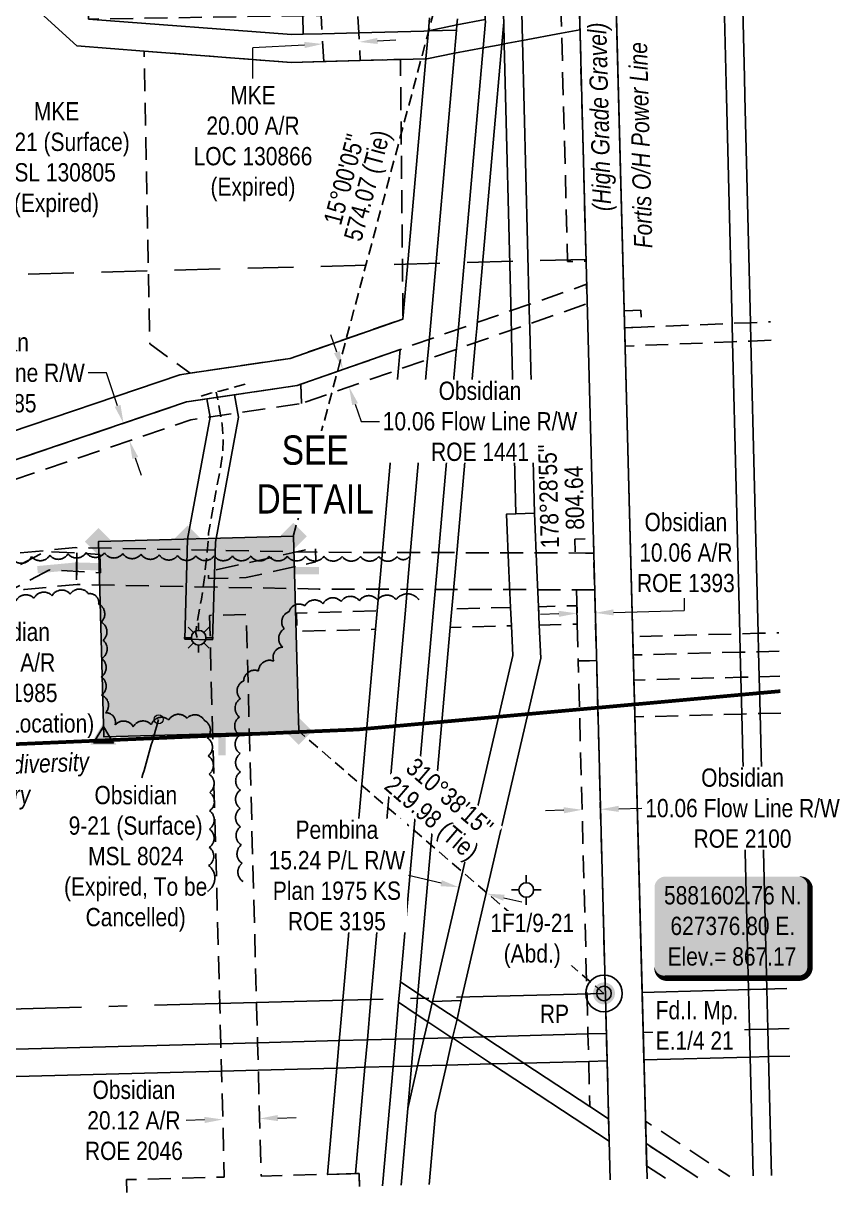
# Model space of a CAD drawing. Extents: x 626450 to 628643, y 5881480 to 5883517.
# Drawn here: x 627059 to 627507, y 5881493 to 5882133 of the extents above; entities that cross this region are included whole.
import ezdxf
from ezdxf.enums import TextEntityAlignment as Align

# ---------------------------------------------------------------- set-up
doc = ezdxf.new("R2010")
doc.units = 0
doc.header["$LTSCALE"] = 5
doc.header["$PDSIZE"] = 0.5
for name, pattern in [('0', [1, 1, 0]), ('DASHDOT2', [12.7, 6.35, -3.175, 0, -3.175]), ('foc-ACCESSROAD', [3.75, 2.5, -1.25]), ('foc-FLOWLINE', [3.75, 2.5, -1.25]), ('foc-LSD', [8, 5, -3]), ('foc-QUARTERLINE', [33, 25, -3, 2, -3]), ('foc-TIELINE', [1.875, 1.25, -0.625]), ('UG_PIPE', [1.875, 1.25, -0.625])]:
    doc.linetypes.add(name, pattern=pattern)
doc.layers.get('Defpoints').update_dxf_attribs({"color": 9})
for name, color, linetype in [('35', 37, 'Continuous'), ('AS-PIPE-UG', 44, 'UG_PIPE'), ('AS-POWER', 104, 'foc-POWER'), ('AS-ROADS', 254, 'Continuous'), ('AS-WILDLIFE', 131, 'DASHDOT2'), ('C-RW', 13, 'Continuous'), ('C-WS', 13, 'foc-ACCESSROAD'), ('C-WS-S', 8, 'Continuous'), ('DETAIL-T', 7, 'Continuous'), ('F-AR', 190, 'foc-ACCESSROAD'), ('F-EZE', 190, 'foc-FLOWLINE'), ('F-RW', 190, 'Continuous'), ('F-WS', 190, 'foc-ACCESSROAD'), ('F-WS-S', 8, 'Continuous'), ('L-BD', 7, 'Continuous'), ('L-MON', 1, 'Continuous'), ('L-QSEC', 8, 'foc-QUARTERLINE'), ('L-SEC', 7, 'Continuous'), ('L-SECTION-LSD', 7, 'foc-LSD'), ('L-TIE', 7, 'foc-TIELINE'), ('L-TIE-T', 7, 'Continuous'), ('P-PROPOSED', 10, 'Continuous'), ('P-PROPOSED-H', 21, 'Continuous'), ('T-BUSH', 110, '0')]:
    doc.layers.add(name, color=color, linetype=linetype)
for name, color, linetype, lineweight in [('AS-GENERAL', 48, 'Continuous', 18), ('C-AR-T', 13, 'Continuous', 9), ('C-RW-T', 13, 'Continuous', 9), ('C-WS-T', 13, 'Continuous', 9), ('F-AR-T', 190, 'Continuous', 9), ('F-RW-T', 190, 'Continuous', 9), ('F-WS-T', 190, 'Continuous', 9), ('T-TEXT', 48, 'Continuous', 18)]:
    doc.layers.add(name, color=color, linetype=linetype, lineweight=lineweight)
doc.styles.add('240', font='ARIALN.TTF', dxfattribs={"height": 30})
doc.styles.add('80', font='ARIALN.TTF', dxfattribs={"height": 10})
doc.styles.add('80CG', font='ARIALN.TTF', dxfattribs={"height": 10})
doc.styles.add('80L', font='ARIALN.TTF', dxfattribs={"height": 10})
doc.styles.add('80LS', font='ARIALNI.TTF', dxfattribs={"height": 10})
doc.styles.add('foc-LtypeFont', font='ARIALN.TTF', dxfattribs={"height": 7.35})
doc.linetypes.add('foc-POWER', pattern='A,6,-1,["P",foc-LtypeFont,S=0.2,R=0,X=-0.625,Y=-0.75],-1.24,4', length=12.24)
doc.linetypes.add('foc-POWER-NOLINE', pattern='A,0,-4,["P",foc-LtypeFont,S=0.2,R=0,X=-0.625,Y=-0.75],-8.24', length=12.24)
doc.dimstyles.new('Compass 5 000', dxfattribs={"dimscale": 5, "dimtxt": 9, "dimasz": 2, "dimexe": 0.2, "dimexo": 0.0625, "dimgap": 0.5, "dimtad": 0, "dimtih": 1, "dimtoh": 1, "dimzin": 0, "dimdsep": 46, "dimtxsty": '80CG', "dimcen": 0.1, "dimse1": 1, "dimse2": 1, "dimclrd": 256, "dimclrt": 256, "dimaunit": 1, "dimadec": 4, "dimazin": 0, "dimtfac": 0.06, "dimtofl": 0, "dimtmove": 0, "dimatfit": 1, "dimfxl": 0.2, "dimtolj": 1, "dimtzin": 0, "dimlwd": -1, "dimarcsym": 0})

# ---------------------------------------------------------------- blocks, each defined once
blk = doc.blocks.new('GABD')
for p, q in [((0, 0.81), (0, 1.62)), ((-0.81, 0), (-1.62, 0)), ((1.62, 0), (0.81, 0)), ((0, -0.81), (0, -1.62))]:
    blk.add_line(p, q)
blk.add_circle((0, 0), 0.8)
blk = doc.blocks.new('*D433')
at = {"layer": 'C-RW-T', "transparency": 16777216}
for p, q in [((627230.78, 5881953.15), (627227.47, 5881962.58)), ((627240.72, 5881924.77), (627244.02, 5881915.33)), ((627244.02, 5881915.33), (627254.02, 5881915.33))]:
    blk.add_line(p, q, dxfattribs=at)
for points in [[(627232.35, 5881953.7), (627229.2, 5881952.59), (627234.08, 5881943.71)], [(627242.29, 5881925.32), (627239.15, 5881924.22), (627237.41, 5881934.21)]]:
    blk.add_solid(points, dxfattribs=at)
at = {"layer": 'Defpoints', "color": 0, "transparency": 16777216}
for p in [(627304.17, 5881968.27), (627307.5, 5881958.77), (627237.41, 5881934.21)]:
    blk.add_point(p, dxfattribs=at)
at = {"layer": 'C-RW-T', "transparency": 16777216, "insert": (627309.02, 5881915.33), "char_height": 10, "attachment_point": 5, "style": '80CG', "bg_fill": 3, "box_fill_scale": 1.1, "bg_fill_color": 256, "bg_fill_true_color": 13158600, "bg_fill_transparency": 0}
blk.add_mtext('\\A1;Obsidian\\P10.06 Flow Line R/W\\PROE 1441', dxfattribs=at)
blk = doc.blocks.new('*D436')
at = {"layer": 'C-AR-T', "transparency": 16777216}
for p, q in [((627158.42, 5881533.6), (627148.34, 5881533.33)), ((627198.51, 5881534.66), (627208.51, 5881534.92))]:
    blk.add_line(p, q, dxfattribs=at)
for points in [[(627158.38, 5881535.27), (627158.46, 5881531.93), (627168.42, 5881533.86)], [(627198.47, 5881536.32), (627198.55, 5881532.99), (627188.51, 5881534.39)]]:
    blk.add_solid(points, dxfattribs=at)
at = {"layer": 'Defpoints', "color": 0, "transparency": 16777216}
for p in [(627166.03, 5881624.31), (627186.13, 5881624.84), (627168.42, 5881533.86)]:
    blk.add_point(p, dxfattribs=at)
at = {"layer": 'C-AR-T', "transparency": 16777216, "insert": (627119.81, 5881533.33), "char_height": 10, "attachment_point": 5, "style": '80CG'}
blk.add_mtext('\\A1;Obsidian\\P20.12 A/R\\PROE 2046', dxfattribs=at)
blk = doc.blocks.new('*D437')
at = {"layer": 'C-RW-T', "transparency": 16777216}
for p, q in [((627384.87, 5881703.62), (627397.54, 5881703.96)), ((627354.83, 5881702.83), (627344.83, 5881702.57))]:
    blk.add_line(p, q, dxfattribs=at)
for points in [[(627354.78, 5881704.5), (627354.87, 5881701.17), (627364.82, 5881703.1)], [(627384.83, 5881705.29), (627384.92, 5881701.96), (627374.88, 5881703.36)]]:
    blk.add_solid(points, dxfattribs=at)
at = {"layer": 'Defpoints', "color": 0, "transparency": 16777216}
for p in [(627374.88, 5881703.36), (627365.89, 5881662.66), (627375.94, 5881662.93)]:
    blk.add_point(p, dxfattribs=at)
at = {"layer": 'C-RW-T', "transparency": 16777216, "insert": (627452.54, 5881703.96), "char_height": 10, "attachment_point": 5, "style": '80CG', "bg_fill": 3, "box_fill_scale": 1.1, "bg_fill_color": 256, "bg_fill_true_color": 13158600, "bg_fill_transparency": 0}
blk.add_mtext('\\A1;Obsidian\\P10.06 Flow Line R/W\\PROE 2100', dxfattribs=at)
blk = doc.blocks.new('*D438')
at = {"layer": 'Defpoints', "color": 0, "transparency": 16777216}
for p in [(627309.6, 5881712.82), (627324.43, 5881709.38), (627297.52, 5881660.75)]:
    blk.add_point(p, dxfattribs=at)
at = {"layer": 'F-RW-T', "transparency": 16777216}
for p, q in [((627287.78, 5881663.01), (627269.87, 5881667.16)), ((627322.1, 5881655.05), (627331.84, 5881652.79))]:
    blk.add_line(p, q, dxfattribs=at)
for points in [[(627288.16, 5881664.63), (627287.4, 5881661.38), (627297.52, 5881660.75)], [(627322.48, 5881656.67), (627321.72, 5881653.42), (627312.36, 5881657.31)]]:
    blk.add_solid(points, dxfattribs=at)
at = {"layer": 'F-RW-T', "transparency": 16777216, "insert": (627230.78, 5881667.16), "char_height": 10, "attachment_point": 5, "style": '80CG', "bg_fill": 3, "box_fill_scale": 1.1, "bg_fill_color": 256, "bg_fill_true_color": 13158600, "bg_fill_transparency": 0}
blk.add_mtext('\\A1;Pembina\\P15.24 P/L R/W\\PPlan 1975 KS\\PROE 3195', dxfattribs=at)
blk = doc.blocks.new('GAS')
h = blk.add_hatch(color=255)
h.dxf.hatch_style = 1
edge = h.paths.add_edge_path()
edge.add_arc((0, 0), 0.9, 0, 360)
for p, q in [((0, 0.81), (0, 1.62)), ((-0.81, 0), (-1.62, 0)), ((-0.57, 0.57), (-1.14, 1.14)), ((0.57, 0.57), (1.14, 1.14)), ((1.62, 0), (0.81, 0)), ((-0.57, -0.57), (-1.14, -1.14)), ((0, -0.81), (0, -1.62)), ((1.14, -1.14), (0.57, -0.57))]:
    blk.add_line(p, q)
blk.add_circle((0, 0), 0.8)
blk = doc.blocks.new('fdia')
at = {"color": 255, "const_width": 1}
blk.add_lwpolyline([(-0.5, 0, 1), (0.5, 0, 1)], format="xyb", close=True, dxfattribs=at)
blk = doc.blocks.new('Fdiaa')
blk.add_blockref('fdia', (0, 0))
blk = doc.blocks.new('fdib')
at = {"color": 1, "const_width": 1.6}
blk.add_lwpolyline([(-0.4, 0, 1), (0.4, 0, 1)], format="xyb", close=True, dxfattribs=at)
at = {"color": 1}
blk.add_circle((0, 0), 0.8, dxfattribs=at)
blk = doc.blocks.new('Fdibb')
blk.add_blockref('fdib', (0, 0))
blk = doc.blocks.new('fdicc')
for name in ['Fdibb', 'Fdiaa']:
    blk.add_blockref(name, (0, 0))
blk = doc.blocks.new('FDI')
blk.add_blockref('fdicc', (0, 0))
blk = doc.blocks.new('TRIA')
blk.add_hatch(color=255).paths.add_polyline_path([(-0.04, 1.52), (-1.47, -0.87), (1.39, -0.87)])
blk = doc.blocks.new('TRIAA')
blk.add_blockref('TRIA', (0, 0))
blk = doc.blocks.new('TRIB')
at = {"color": 1}
blk.add_lwpolyline([(-1.12, -0.67), (-0.04, 1.13), (1.04, -0.67)], close=True, dxfattribs=at)
blk = doc.blocks.new('TRIBB')
blk.add_blockref('TRIB', (0, 0))
blk = doc.blocks.new('TRICC')
for name in ['TRIAA', 'TRIBB']:
    blk.add_blockref(name, (0, 0))
blk = doc.blocks.new('plspike')
blk.add_blockref('TRICC', (0, 0))
blk = doc.blocks.new('SMONA')
blk.add_hatch(color=255).paths.add_polyline_path([(0, -1.49), (1.49, 0), (0, 1.49), (-1.49, 0)])
blk = doc.blocks.new('SMONAA')
blk.add_blockref('SMONA', (0, 0))
blk = doc.blocks.new('SMONB')
at = {"color": 1}
blk.add_solid([(0, 1.2), (1.2, 0), (-1.2, 0), (0, -1.2)], dxfattribs=at)
blk = doc.blocks.new('SMONBB')
blk.add_blockref('SMONB', (0, 0))
blk = doc.blocks.new('SMONCC')
for name in ['SMONAA', 'SMONBB']:
    blk.add_blockref(name, (0, 0))
blk = doc.blocks.new('FDIBAR')
blk.add_blockref('SMONCC', (0, 0))
blk = doc.blocks.new('*D473')
at = {"layer": 'C-AR-T', "transparency": 16777216}
for p, q in [((626979.96, 5881822.28), (626977.42, 5881831.95)), ((626990.17, 5881783.49), (626992.71, 5881773.81)), ((626992.71, 5881773.81), (627002.71, 5881773.81))]:
    blk.add_line(p, q, dxfattribs=at)
for points in [[(626981.57, 5881822.7), (626978.35, 5881821.85), (626982.51, 5881812.61)], [(626991.78, 5881783.91), (626988.55, 5881783.06), (626987.62, 5881793.16)]]:
    blk.add_solid(points, dxfattribs=at)
at = {"layer": 'Defpoints', "color": 0, "transparency": 16777216}
for p in [(626984.83, 5881813.22), (626989.95, 5881793.77), (626987.62, 5881793.16)]:
    blk.add_point(p, dxfattribs=at)
at = {"layer": 'C-AR-T', "transparency": 16777216, "insert": (627051.31, 5881773.81), "char_height": 10, "attachment_point": 5, "style": '80CG'}
blk.add_mtext('\\A1;Obsidian\\P20.12 A/R\\PROE 1985\\P(As-Built Location)', dxfattribs=at)
blk = doc.blocks.new('*D476')
at = {"layer": 'C-RW-T', "transparency": 16777216}
for p, q in [((627104.81, 5881941.87), (627094.81, 5881941.87)), ((627110.92, 5881923.82), (627104.81, 5881941.87)), ((627120.55, 5881895.35), (627123.76, 5881885.88))]:
    blk.add_line(p, q, dxfattribs=at)
for points in [[(627112.5, 5881924.36), (627109.34, 5881923.29), (627114.12, 5881914.35)], [(627122.13, 5881895.89), (627118.98, 5881894.82), (627117.35, 5881904.82)]]:
    blk.add_solid(points, dxfattribs=at)
at = {"layer": 'Defpoints', "color": 0, "transparency": 16777216}
for p in [(627114.12, 5881914.35), (627081.46, 5881903.29), (627084.68, 5881893.77)]:
    blk.add_point(p, dxfattribs=at)
at = {"layer": 'C-RW-T', "transparency": 16777216, "insert": (627039.81, 5881941.87), "char_height": 10, "attachment_point": 5, "style": '80CG'}
blk.add_mtext('\\A1;Obsidian\\P10.06 Flow Line R/W\\P{\\A0;ROE 1985}', dxfattribs=at)
blk = doc.blocks.new('*U481')
at = {"layer": '35', "color": 3}
blk.add_circle((0, 0), 10, dxfattribs=at)
at = {"layer": '35', "color": 3, "style": '80'}
blk.add_attdef('RP_001', (-35.03, -16.19), '', height=10, dxfattribs=at)
blk = doc.blocks.new('*U483')
h = blk.add_hatch(color=254)
edge = h.paths.add_edge_path()
edge.add_line((-36.5, -28.5), (36.5, -28.5))
edge.add_arc((36.5, -22.5), 6, 270, 360)
edge.add_line((42.5, -22.5), (42.5, 21))
edge.add_arc((36.5, 21), 6, 0, 90)
edge.add_line((36.5, 27), (-36.5, 27))
edge.add_arc((-36.5, 21), 6, 90, 180)
edge.add_line((-42.5, 21), (-42.5, -22.5))
edge.add_arc((-36.5, -22.5), 6, 180, 270)
at = {"color": 1, "flags": 128}
blk.add_lwpolyline([(-36.5, -28.5, 3, 3, 0), (36.5, -28.5, 3, 3, 0.414214), (42.5, -22.5, 3, 3, 0), (42.5, 21, 3, 0, 0.414214), (36.5, 27, 0, 0, 0), (-36.5, 27, 0, 0, 0.414214), (-42.5, 21, 0, 0, 0), (-42.5, -22.5, 0, 3, 0.414214)], format="xyseb", close=True, dxfattribs=at)
blk.add_lwpolyline([(-27.67, -11.62, 0, 10, 0), (0, 0, 5, 5, 0)], format="xyseb", dxfattribs=at)
at = {"color": 1, "style": '80'}
blk.add_attdef('ENTER_TEXT_001', (-35.99, -5), '', height=10, dxfattribs=at)

msp = doc.modelspace()

# ---------------------------------------------------------------- hatches: boundary and pattern name
at = {"layer": 'P-PROPOSED-H'}
h = msp.add_hatch(color=256, dxfattribs=at)
h.dxf.hatch_style = 1
h.paths.add_polyline_path([(627207.016, 5881852.572), (627100.411, 5881849.655), (627103.328, 5881743.05), (627209.933, 5881745.967)])

# ---------------------------------------------------------------- linework, layer by layer
at = {"layer": 'AS-GENERAL', "const_width": 1, "flags": 128}
msp.add_lwpolyline([(627088.626, 5881843.615), (627088.447, 5881828.628)], dxfattribs=at)
at = {"layer": 'AS-PIPE-UG', "flags": 128}
for points in [[(627156.517, 5881929.165), (627161.672, 5881930.68), (627166.811, 5881931.933), (627171.802, 5881933.242), (627182.07, 5881936.07)], [(627154.411, 5881797.341), (627153.654, 5881799.58), (627154.303, 5881805.447), (627156.696, 5881818.278), (627158.088, 5881827.493), (627159.682, 5881841.653), (627160.672, 5881854.246), (627164.425, 5881875.568), (627167.198, 5881889.985), (627168.466, 5881899.689), (627168.687, 5881904.673), (627168.015, 5881913.726), (627167.441, 5881917.151), (627165.936, 5881926.205), (627164.797, 5881931.36)]]:
    msp.add_lwpolyline(points, dxfattribs=at)
at = {"layer": 'AS-POWER', "linetype": 'foc-POWER-NOLINE', "flags": 128}
msp.add_lwpolyline([(627400.317, 5881501.462), (627373.885, 5882505.526)], dxfattribs=at)
at = {"layer": 'AS-ROADS', "const_width": 3.999, "flags": 128}
for points in [[(627067.104, 5881834.29), (627088.355, 5881836.28), (627161.263, 5881834.056), (627221.082, 5881833.782)], [(627167.377, 5881833.88), (627167.975, 5881732.789)]]:
    msp.add_lwpolyline(points, dxfattribs=at)
at = {"layer": 'AS-WILDLIFE', "const_width": 2, "flags": 128}
msp.add_lwpolyline([(626465.604, 5881799.682), (626694.75, 5881723.5), (627242.438, 5881747), (627473.213, 5881767.924)], dxfattribs=at)
at = {"layer": 'C-AR-T'}
for p, q in [((627420.633, 5881818.766), (627420.633, 5881811.977)), ((627352.082, 5881810.172), (627342.089, 5881809.909)), ((627382.021, 5881810.96), (627420.633, 5881811.977))]:
    msp.add_line(p, q, dxfattribs=at)
for points in [[(627381.977, 5881812.626), (627382.065, 5881809.295), (627372.028, 5881810.697)], [(627352.038, 5881811.837), (627352.126, 5881808.506), (627362.075, 5881810.435)]]:
    msp.add_solid(points, dxfattribs=at)
at = {"layer": 'C-RW'}
for points in [[(627452.069, 5882163.009), (627453.534, 5882103.248), (627453.781, 5882093.197), (627456.856, 5881969.281), (627457.106, 5881959.217), (627461.069, 5881799.542), (627461.318, 5881789.504), (627461.659, 5881775.776), (627462.158, 5881755.664), (627465.894, 5881605.116), (627455.837, 5881604.849), (627452.102, 5881755.402), (627451.603, 5881775.513), (627451.263, 5881789.245), (627451.014, 5881799.28), (627447.055, 5881958.818), (627446.806, 5881968.883), (627443.729, 5882092.866), (627442.479, 5882143.892)], [(626831.555, 5881834.787), (627144.923, 5881940.858), (627150.614, 5881941.698), (627205.321, 5881949.777), (627266.875, 5881971.293), (627279.422, 5882113.537), (627280.771, 5882128.723), (627281.393, 5882135.879)], [(627296.66, 5882135.398), (627296.361, 5882132.013), (627296.207, 5882129.115), (627295.485, 5882120.839), (627295.105, 5882116.479), (627280.991, 5881956.92), (627280.02, 5881945.931), (627269.981, 5881832.323), (627268.198, 5881812.151), (627249.23, 5881597.51), (627247.446, 5881577.342), (627246.125, 5881562.404), (627240.986, 5881504.291), (627225.641, 5881503.887), (627230.767, 5881561.999), (627232.085, 5881576.942), (627232.392, 5881580.424), (627233.864, 5881597.105), (627251.915, 5881801.722), (627252.799, 5881811.754), (627254.58, 5881831.924), (627264.152, 5881940.435), (627265.405, 5881954.641), (627208.981, 5881934.918), (627148.586, 5881925.956), (626831.974, 5881818.845)], [(627458.376, 5881502.99), (627456.754, 5881567.974), (627456.38, 5881582.954), (627455.837, 5881604.849), (627465.894, 5881605.116), (627466.438, 5881583.216), (627466.812, 5881568.236), (627468.434, 5881503.254)], [(627410.412, 5881501.728), (627400.125, 5881508.492), (627399.803, 5881520.751), (627428.028, 5881502.191)]]:
    msp.add_lwpolyline(points, dxfattribs=at)
at = {"layer": 'C-RW', "flags": 128}
for points in [[(627243.076, 5881497.324), (627242.891, 5881504.341), (627240.986, 5881504.291), (627246.125, 5881562.404), (627247.446, 5881577.342), (627249.23, 5881597.51), (627268.198, 5881812.151), (627269.981, 5881832.323), (627280.02, 5881945.931), (627280.991, 5881956.92), (627295.105, 5882116.479), (627295.485, 5882120.839), (627296.207, 5882129.115), (627280.771, 5882128.723), (627278.249, 5882128.633), (627242.741, 5882127.681), (627222.74, 5882127.145), (627212.425, 5882126.868), (627212.146, 5882137.038)], [(627311.951, 5882133.861), (627310.698, 5882119.499), (627296.812, 5881962.508), (627295.838, 5881951.5), (627285.332, 5881832.731), (627283.547, 5881812.56), (627265.541, 5881609.029), (627275.059, 5881602.772), (627281.752, 5881598.368), (627282.882, 5881597.626), (627296.449, 5881588.706), (627311.174, 5881579.025), (627332.984, 5881564.684), (627369.083, 5881540.949), (627379.33, 5881534.211), (627379.653, 5881521.953), (627315.367, 5881564.222), (627294.06, 5881578.456), (627293.595, 5881578.538), (627280.459, 5881587.176), (627274.052, 5881591.389), (627264.527, 5881597.914), (627262.773, 5881577.743), (627261.455, 5881562.807), (627255.71, 5881497.656)]]:
    msp.add_lwpolyline(points, dxfattribs=at)
msp.add_lwpolyline([(627162.838, 5881795.915), (627164.367, 5881849.347), (627176.957, 5881917.624), (627174.728, 5881929.813), (627159.648, 5881927.588), (627161.467, 5881917.636), (627149.172, 5881850.956), (627147.609, 5881796.351)], close=True, dxfattribs=at)
at = {"layer": 'C-WS', "flags": 128}
for points in [[(627362.318, 5882180.485), (627362.847, 5882160.375), (627352.782, 5882160.202), (627331.408, 5882159.833), (627321.363, 5882159.66), (627311.313, 5882159.487), (627296.066, 5882159.224), (627280.818, 5882158.961), (627245.283, 5882158.349), (627221.634, 5882157.941), (627221.914, 5882147.376), (627241.905, 5882147.924), (627281.066, 5882148.998), (627296.31, 5882149.416), (627311.553, 5882149.834), (627321.6, 5882150.109), (627331.643, 5882150.385), (627353.025, 5882150.971), (627363.088, 5882151.247), (627363.112, 5882150.312), (627363.265, 5882144.493), (627363.352, 5882141.185), (627363.665, 5882129.294), (627366.991, 5882002.964), (627356.928, 5882002.699), (627353.645, 5882127.432), (627353.29, 5882140.908), (627342.455, 5882140.611), (627331.893, 5882140.321), (627321.851, 5882140.046), (627311.804, 5882139.771), (627296.561, 5882139.353), (627281.317, 5882138.935), (627242.169, 5882137.9), (627222.179, 5882137.217), (627212.146, 5882137.038), (627094.934, 5882135.145), (627094.41, 5882154.253), (627093.858, 5882174.362), (627092.785, 5882213.489), (627091.446, 5882262.32), (627218.621, 5882265.81), (627221.083, 5882178.051), (627280.317, 5882179.072), (627295.565, 5882179.335), (627310.811, 5882179.598), (627320.862, 5882179.771), (627330.907, 5882179.944), (627352.253, 5882180.311), (627362.318, 5882180.485)], [(627211.396, 5881925.109), (627211.101, 5881935.653), (627367.325, 5881990.267), (627367.603, 5881979.711), (627211.396, 5881925.109)], [(627370.985, 5881851.312), (627371.192, 5881843.394), (627361.08, 5881843.424), (627360.922, 5881851.047), (627370.985, 5881851.312)], [(627208.098, 5881836.051), (627181.132, 5881829.998), (627160.624, 5881829.461), (627160.525, 5881833.188), (627207.894, 5881843.82), (627219.03, 5881846.32), (627219.235, 5881838.552), (627208.098, 5881836.051)], [(627371.721, 5881823.279), (627372.737, 5881784.69), (627362.695, 5881784.419), (627362.214, 5881804.613), (627361.768, 5881823.309), (627371.721, 5881823.279)], [(627378.497, 5881565.876), (627379.33, 5881534.211), (627369.083, 5881540.949), (627368.434, 5881565.613), (627368.039, 5881580.601), (627367.512, 5881600.631), (627362.695, 5881784.419), (627372.737, 5881784.69), (627377.575, 5881600.897), (627378.101, 5881580.88), (627378.497, 5881565.876)]]:
    msp.add_lwpolyline(points, close=True, dxfattribs=at)
for points in [[(627468.165, 5881959.655), (627457.106, 5881959.217), (627447.055, 5881958.818), (627388.332, 5881956.488), (627388.067, 5881966.558), (627397.21, 5881966.919), (627446.806, 5881968.883), (627456.856, 5881969.281), (627467.9, 5881969.718)], [(627371.721, 5881823.279), (627220.967, 5881823.726), (627088.73, 5881826.215), (627059.852, 5881823.51), (627038.1, 5881814.342), (626996.5, 5881795.491), (626964.225, 5881787.002), (626909.725, 5881783.273), (626833.012, 5881779.455), (626834.478, 5881723.704), (626819.406, 5881723.308), (626789.242, 5881722.514), (626707.3, 5881720.358), (626703.951, 5881847.538), (626831.131, 5881850.885), (626831.653, 5881831.046), (626831.974, 5881818.845), (627148.586, 5881925.956), (627208.981, 5881934.918), (627211.101, 5881935.653), (627211.396, 5881925.109), (627150.873, 5881916.171), (626832.251, 5881808.321), (626832.482, 5881799.567), (626908.539, 5881803.352), (626960.951, 5881806.938), (626989.743, 5881814.511), (627030.042, 5881832.773), (627054.894, 5881843.247), (627087.98, 5881846.345), (627221.197, 5881843.838), (627371.192, 5881843.394), (627371.721, 5881823.279)], [(627115.896, 5881493.977), (627115.711, 5881500.991), (627169.247, 5881502.401), (627167.719, 5881560.338), (627167.326, 5881575.25), (627166.797, 5881595.337), (627162.923, 5881742.267), (627161.154, 5881809.35), (627181.229, 5881809.877), (627183.005, 5881742.795), (627185.361, 5881653.814), (627186.896, 5881595.867), (627187.428, 5881575.775), (627187.823, 5881560.868), (627189.356, 5881502.931), (627225.641, 5881503.887), (627240.986, 5881504.291), (627242.891, 5881504.341), (627243.076, 5881497.324)], [(627472.637, 5881789.796), (627461.318, 5881789.504), (627451.263, 5881789.245), (627392.774, 5881787.739), (627392.511, 5881797.754), (627451.014, 5881799.28), (627461.069, 5881799.542), (627472.373, 5881799.837)], [(627473.528, 5881755.96), (627462.158, 5881755.664), (627452.102, 5881755.402), (627393.666, 5881753.876), (627393.136, 5881773.988), (627451.603, 5881775.513), (627461.659, 5881775.776), (627472.998, 5881776.072)], [(627428.028, 5881502.191), (627399.803, 5881520.751), (627399.48, 5881533.009), (627445.644, 5881502.655)]]:
    msp.add_lwpolyline(points, dxfattribs=at)
at = {"layer": 'F-AR', "flags": 128}
msp.add_lwpolyline([(627243.589, 5882112.514), (627223.59, 5882111.943), (627222.74, 5882127.145), (627222.179, 5882137.217), (627221.914, 5882147.376), (627221.634, 5882157.941), (627245.283, 5882158.349), (627241.763, 5882153.346), (627241.905, 5882147.924), (627242.169, 5882137.9), (627242.741, 5882127.681), (627243.589, 5882112.514)], close=True, dxfattribs=at)
at = {"layer": 'F-AR-T'}
for p, q in [((627213.07, 5882121.019), (627184.914, 5882119.444)), ((627184.914, 5882102.667), (627184.914, 5882119.444)), ((627253.001, 5882123.252), (627262.982, 5882123.81))]:
    msp.add_line(p, q, dxfattribs=at)
for points in [[(627212.977, 5882122.682), (627213.163, 5882119.355), (627223.051, 5882121.577)], [(627252.908, 5882124.915), (627253.094, 5882121.588), (627243.02, 5882122.694)]]:
    msp.add_solid(points, dxfattribs=at)
at = {"layer": 'F-EZE', "flags": 128}
for points in [[(627397.21, 5881966.919), (627388.067, 5881966.558), (627387.826, 5881975.699), (627396.97, 5881976.067), (627397.21, 5881966.919)], [(627101.207, 5881842.68), (627101.471, 5881832.631), (627073.653, 5881834.143), (626944.812, 5881767.392), (626833.405, 5881764.472), (626833.142, 5881774.474), (626942.251, 5881777.335), (627071.47, 5881844.282), (627101.207, 5881842.68)], [(627325.748, 5881813.667), (627326.187, 5881803.669), (627292.753, 5881802.792), (627293.64, 5881812.825), (627325.748, 5881813.667)], [(627361.975, 5881814.617), (627362.214, 5881804.613), (627341.419, 5881804.068), (627340.98, 5881814.066), (627361.975, 5881814.617)], [(627252.799, 5881811.754), (627251.915, 5881801.722), (627209.028, 5881800.596), (627208.766, 5881810.599), (627252.799, 5881811.754)]]:
    msp.add_lwpolyline(points, close=True, dxfattribs=at)
at = {"layer": 'F-RW'}
for points in [[(627255.71, 5881497.656), (627261.455, 5881562.807), (627262.773, 5881577.743), (627264.527, 5881597.914), (627265.541, 5881609.029), (627283.547, 5881812.56), (627285.332, 5881832.731), (627295.838, 5881951.5), (627296.812, 5881962.508), (627310.698, 5882119.499), (627311.951, 5882133.861), (627311.925, 5882134.916), (627311.804, 5882139.771), (627311.553, 5882149.834), (627311.313, 5882159.487), (627310.811, 5882179.598), (627310.562, 5882189.661), (627305.232, 5882403.68), (627304.481, 5882433.835), (627302.742, 5882503.653)], [(627312.795, 5882503.917), (627314.532, 5882434.1), (627315.283, 5882403.945), (627320.612, 5882189.834), (627320.862, 5882179.771), (627321.363, 5882159.66), (627321.6, 5882150.109), (627321.851, 5882140.046), (627321.932, 5882136.783), (627322.012, 5882133.551), (627320.935, 5882121.377), (627307.204, 5881966.151), (627306.231, 5881955.144), (627295.424, 5881832.996), (627293.64, 5881812.825), (627292.753, 5881802.792), (627275.059, 5881602.772), (627274.652, 5881598.181), (627274.052, 5881591.389), (627272.868, 5881578.003), (627271.547, 5881563.072), (627269.551, 5881539.843), (627265.847, 5881497.923)], [(627363.352, 5882141.185), (627363.665, 5882129.294), (627353.645, 5882127.432), (627332.312, 5882123.467), (627322.308, 5882121.63), (627320.935, 5882121.377), (627310.698, 5882119.499), (627295.105, 5882116.479), (627279.903, 5882113.551), (627279.422, 5882113.537), (627265.541, 5882113.141), (627243.589, 5882112.514), (627223.59, 5882111.943), (627205.763, 5882111.434), (627125.379, 5882117.715), (627088.667, 5882120.584), (627068.805, 5882138.576)], [(627331.935, 5882138.649), (627332.312, 5882123.467), (627335.976, 5881976.233), (627336.239, 5881965.659), (627338.741, 5881865.101), (627328.69, 5881864.848), (627326.271, 5881962.166), (627326.009, 5881972.743), (627322.308, 5882121.63), (627322.012, 5882133.551)], [(627094.934, 5882135.145), (627206.035, 5882126.697), (627212.425, 5882126.868), (627222.74, 5882127.145), (627242.741, 5882127.681), (627278.249, 5882128.633), (627280.771, 5882128.723), (627296.361, 5882132.013), (627311.925, 5882134.916)], [(627265.847, 5881497.923), (627269.551, 5881539.843), (627274.889, 5881563.161), (627278.364, 5881578.145), (627280.459, 5881587.176), (627282.882, 5881597.626), (627283.061, 5881598.403), (627298.792, 5881598.818), (627296.449, 5881588.706), (627294.06, 5881578.456), (627290.621, 5881563.574), (627284.632, 5881537.441), (627281.176, 5881498.327)], [(627478.462, 5881568.539), (627466.812, 5881568.236), (627456.754, 5881567.974), (627398.6, 5881566.408), (627398.205, 5881581.412), (627456.38, 5881582.954), (627466.438, 5881583.216), (627478.067, 5881583.519)], [(626823.909, 5881566.295), (627167.326, 5881575.25), (627187.428, 5881575.775), (627232.085, 5881576.942), (627247.446, 5881577.342), (627262.773, 5881577.743), (627272.868, 5881578.003), (627278.364, 5881578.145), (627293.595, 5881578.538), (627294.06, 5881578.456), (627311.174, 5881579.025), (627368.039, 5881580.601), (627378.102, 5881580.88), (627378.497, 5881565.876), (627368.434, 5881565.613), (627332.984, 5881564.684), (627315.367, 5881564.222), (627290.621, 5881563.574), (627274.889, 5881563.161), (627271.547, 5881563.072), (627261.455, 5881562.807), (627246.125, 5881562.404), (627230.767, 5881561.999), (627187.823, 5881560.868), (627167.719, 5881560.338), (626823.933, 5881551.295)]]:
    msp.add_lwpolyline(points, dxfattribs=at)
msp.add_lwpolyline([(627342.211, 5881786.021), (627298.792, 5881598.818), (627283.061, 5881598.403), (627326.9, 5881787.426), (627326.187, 5881803.669), (627325.748, 5881813.667), (627324.867, 5881833.767), (627323.508, 5881864.718), (627328.69, 5881864.848), (627338.741, 5881865.101), (627340.098, 5881834.167), (627340.98, 5881814.066), (627341.419, 5881804.068), (627342.211, 5881786.021)], close=True, dxfattribs=at)
at = {"layer": 'F-WS', "flags": 128}
msp.add_lwpolyline([(627205.763, 5882111.434), (627265.541, 5882113.141), (627266.875, 5881971.293), (627205.321, 5881949.777), (627150.614, 5881941.698), (627128.52, 5881957.688), (627125.379, 5882117.715), (627205.763, 5882111.434)], close=True, dxfattribs=at)
at = {"layer": 'L-QSEC', "flags": 128}
for points in [[(626471.386, 5881578.927), (627376.801, 5881602.758)], [(627397.636, 5881603.307), (627476.766, 5881605.404)]]:
    msp.add_lwpolyline(points, dxfattribs=at)
at = {"layer": 'L-SEC'}
for p, q in [((627356.358, 5882406.864), (627377.575, 5881600.897)), ((627377.575, 5881600.897), (627380.207, 5881500.933))]:
    msp.add_line(p, q, dxfattribs=at)
at = {"layer": 'L-SEC', "flags": 128}
msp.add_lwpolyline([(627456.323, 5882409.512), (627376.468, 5882407.397), (627397.685, 5881601.426), (627400.317, 5881501.462)], dxfattribs=at)
at = {"layer": 'L-SECTION-LSD'}
msp.add_line((627366.967, 5882003.881), (626560.812, 5881982.658), dxfattribs=at)
at = {"layer": 'L-TIE'}
msp.add_line((627206.952, 5881852.527), (627355.495, 5882406.842), dxfattribs=at)
at = {"layer": 'P-PROPOSED', "flags": 128}
msp.add_lwpolyline([(627207.016, 5881852.572), (627100.411, 5881849.655), (627103.328, 5881743.05), (627209.933, 5881745.967)], close=True, dxfattribs=at)
at = {"layer": 'T-BUSH', "flags": 128}
for points in [[(627017.197, 5881824.226, 0.5205671), (627026.443, 5881828.027, 0.5205671), (627035.689, 5881831.829, 0.5205671), (627044.934, 5881835.63, 0.5205671), (627054.18, 5881839.432, 0.5205671), (627063.851, 5881841.439, 0.5205671), (627073.819, 5881842.195, 0.5205671), (627083.787, 5881842.952, 0.5205671), (627093.755, 5881843.709, 0.5205671), (627103.742, 5881843.481, 0.5205671), (627113.732, 5881843.108, 0.5205671), (627123.721, 5881842.735, 0.5205671), (627133.711, 5881842.362, 0.5205671), (627143.701, 5881841.988, 0.5205671), (627153.696, 5881841.906, 0.5205671), (627163.693, 5881841.849, 0.5205671), (627173.689, 5881841.792, 0.5205671), (627183.686, 5881841.735, 0.5205671), (627193.683, 5881841.705, 0.5205671), (627203.679, 5881841.678, 0.5205671), (627213.676, 5881841.652, 0.5205671), (627223.672, 5881841.625, 0.5205671), (627233.669, 5881841.599, 0.5205671), (627243.666, 5881841.572, 0.5205671), (627253.662, 5881841.545, 0.5205671), (627263.659, 5881841.519, 0.5205671), (627270.351, 5881841.501, 0.5205671)], [(627035.852, 5881812.521, -0.5205671), (627045.57, 5881814.865, -0.5205671), (627055.288, 5881817.209, -0.5205671), (627065.174, 5881818.68, -0.5205671), (627075.068, 5881820.106, -0.5205671), (627085.003, 5881821.018, -0.5205671), (627094.999, 5881821.153, -0.5205671), (627100.522, 5881815.526, -0.5205671), (627101.962, 5881805.634, -0.5205671), (627102.983, 5881795.727, -0.5205671), (627102.196, 5881785.762, -0.5205671), (627101.888, 5881775.784, -0.5205671), (627102.17, 5881765.791, -0.5205671), (627104.321, 5881756.088, -0.5205671), (627109.522, 5881749.436, -0.5205671), (627119.476, 5881748.517, -0.5205671), (627129.254, 5881749.635, -0.5205671), (627138.902, 5881752.252, -0.5205671), (627148.84, 5881753.107, -0.5205671), (627158.336, 5881751.889, -0.5205671), (627159.899, 5881742.512, -0.5205671), (627160.409, 5881732.529, -0.5205671), (627160.919, 5881722.545, -0.5205671), (627161.241, 5881712.557, -0.5205671), (627161.175, 5881702.561, -0.5205671), (627161.108, 5881692.564, -0.5205671), (627161.041, 5881682.568, -0.5205671), (627160.683, 5881672.578, -0.5205671), (627160.123, 5881658.533, -0.5205671)], [(627179.491, 5881663.887, -0.5205671), (627179.009, 5881673.872, -0.5205671), (627178.526, 5881683.857, -0.5205671), (627178.044, 5881693.842, -0.5205671), (627177.93, 5881703.835, -0.5205671), (627178.002, 5881713.831, -0.5205671), (627178.075, 5881723.828, -0.5205671), (627177.932, 5881733.821, -0.5205671), (627177.562, 5881743.811, -0.5205671), (627177.454, 5881753.802, -0.5205671), (627177.974, 5881763.766, -0.5205671), (627179.838, 5881773.587, -0.5205671), (627187.923, 5881778.962, -0.5205671), (627196.331, 5881784.349, -0.5205671), (627201.175, 5881792.001, -0.5205671), (627201.953, 5881801.968, -0.5205671), (627204.726, 5881811.412, -0.5205671), (627213.262, 5881814.525, -0.5205671), (627223.186, 5881815.731, -0.5205671), (627233.109, 5881816.937, -0.5205671), (627243.095, 5881817.35, -0.5205671), (627253.085, 5881817.695, -0.5205671), (627263.077, 5881817.916, -0.5205671), (627275.609, 5881817.765, -0.5205671)]]:
    msp.add_lwpolyline(points, format="xyb", dxfattribs=at)

# ---------------------------------------------------------------- block references
at = {"layer": '35', "color": 3, "xscale": 0.99966396, "yscale": 0.99966396, "zscale": 0.99966396}
msp.add_blockref('*U481', (627376.801, 5881602.758), dxfattribs=at).add_auto_attribs({'RP_001': 'RP'})
at = {"layer": 'C-WS-S', "xscale": 5.000000000000005, "yscale": 5.000000000000005, "zscale": 5.000000000000005}
msp.add_blockref('GAS', (627155.212, 5881797.121), dxfattribs=at)
at = {"layer": 'DETAIL-T'}
ref = msp.add_blockref('*U483', (627446.929, 5881639.607), dxfattribs=at)
ref.add_attrib('ENTER_TEXT_001', '5881602.76 N.', (627409.61, 5881651.379), dxfattribs={"layer": '0', "color": 1, "height": 10, "style": '80'})
ref.add_attrib('ENTER_TEXT_002', '627376.80 E.', (627413.133, 5881634.672), dxfattribs={"layer": '0', "color": 1, "height": 10, "style": '80'})
ref.add_attrib('ENTER_TEXT_003', 'Elev.= 867.17', (627411.554, 5881617.964), dxfattribs={"layer": '0', "color": 1, "height": 10, "style": '80'})
at = {"layer": 'L-MON', "xscale": 5.000000000000005, "yscale": 5.000000000000005, "zscale": 5.000000000000005}
for name, p in [('FDIBAR', (627149.171, 5881850.954)), ('FDIBAR', (627206.952, 5881852.527)), ('FDIBAR', (627100.432, 5881849.635)), ('FDI', (627376.801, 5881602.758))]:
    msp.add_blockref(name, p, dxfattribs=at)

# ---------------------------------------------------------------- texts
at = {"layer": 'C-AR-T', "insert": (627421.554, 5881843.616), "char_height": 9.99664, "width": 133.3519, "attachment_point": 5, "style": '80CG'}
msp.add_mtext('\\A1;Obsidian\\P10.06 A/R\\PROE 1393', dxfattribs=at)
at = {"layer": 'F-AR-T', "insert": (627184.914, 5882067.104), "char_height": 9.9966, "width": 64.49851, "attachment_point": 5, "style": '80CG'}
msp.add_mtext('\\A1;MKE\\P20.00 A/R\\PLOC 130866\\P(Expired)', dxfattribs=at)
at = {"layer": 'L-BD', "style": '80L'}
msp.add_text('804.64', height=9.9966, rotation=91.5178, dxfattribs=at).set_placement((627360.537, 5881873.603), align=Align.MIDDLE)
at = {"layer": 'L-TIE-T', "style": '80L'}
for s, height, p in [("15°00'05''", 9.9966, (627234.653, 5882047.621)), ('574.07 (Tie)', 9.99664, (627248.412, 5882043.934))]:
    msp.add_text(s, height=height, rotation=74.9986, dxfattribs=at).set_placement(p, align=Align.MIDDLE)
at = {"layer": 'T-TEXT', "style": '80LS'}
msp.add_text('(High Grade Gravel)', height=10, rotation=91.506953, dxfattribs=at).set_placement((627374.356, 5882081.752), align=Align.MIDDLE_CENTER)

# ---------------------------------------------------------------- dimensions: what is measured, and where the dimension line sits
at = {"layer": 'C-AR-T'}
dim = msp.add_linear_dim(base=(627168.417, 5881533.863), p1=(627186.129, 5881624.841), p2=(627166.033, 5881624.311), angle=181.510134, text='Obsidian\\P20.12 A/R\\PROE 2046', dimstyle='Compass 5 000', dxfattribs=at)
dim.commit()
dim.dimension.update_dxf_attribs({"geometry": '*D436', "text_midpoint": (627119.806, 5881533.334), "dimtype": 161})
at = {"layer": 'C-RW-T', "color": 6}
dim = msp.add_linear_dim(base=(627114.124, 5881914.349), p1=(627084.684, 5881893.767), p2=(627081.459, 5881903.292), angle=108.70037, text='Obsidian\\P10.06 Flow Line R/W\\P{\\A0;ROE 1985}', dimstyle='Compass 5 000', dxfattribs=at)
dim.commit()
dim.dimension.update_dxf_attribs({"geometry": '*D476', "text_midpoint": (627039.808, 5881941.871), "dimtype": 161})

# ---------------------------------------------------------------- leaders
at = {"layer": 'C-WS-T', "path_type": 1}
msp.add_leader([(627133.321, 5881752.505), (627124.193, 5881720.651)], dimstyle='Compass 5 000', override={"dimldrblk": 'Small'}, dxfattribs=at)

# ---------------------------------------------------------------- next in the draw order: texts
at = {"layer": 'AS-POWER', "insert": (627393.296, 5882009.48), "char_height": 10, "attachment_point": 1, "rotation": 91.508027, "style": '80L', "bg_fill": 3, "box_fill_scale": 1.15, "bg_fill_color": 256, "bg_fill_true_color": 256, "bg_fill_transparency": 0}
msp.add_mtext_dynamic_manual_height_columns('\\pi0.32626;{\\fArial Narrow|b0|i1|c0|p34;Fortis O/H Power Line}', width=112.50109, gutter_width=50, heights=[0], dxfattribs=at)
at = {"layer": 'AS-WILDLIFE', "insert": (627023.81, 5881716.629), "char_height": 10, "attachment_point": 5, "rotation": 2.456908, "style": '240', "bg_fill": 3, "box_fill_scale": 1.15, "bg_fill_color": 256, "bg_fill_true_color": 256, "bg_fill_transparency": 0}
msp.add_mtext_dynamic_manual_height_columns('{\\fArial Narrow|b0|i1|c0|p34;Key Wildlife and Biodiversity Zone Boundary}', width=144.70437, gutter_width=45, heights=[0], dxfattribs=at)
at = {"layer": 'F-WS-T', "insert": (627037.279, 5882089.785), "char_height": 10, "attachment_point": 1, "style": '80L', "bg_fill": 3, "box_fill_scale": 1.15, "bg_fill_color": 256, "bg_fill_true_color": 256, "bg_fill_transparency": 0}
msp.add_mtext_dynamic_manual_height_columns('\\pi27.819;MKE\\P\\pi0.66392;16-21 (Surface)\\P\\pi7.6796;MSL 130805\\P\\pi16.957;(Expired)', width=78.99495, gutter_width=50, heights=[0], dxfattribs=at)
at = {"layer": 'L-MON', "insert": (627405.059, 5881598.623), "char_height": 9.9966, "attachment_point": 1, "style": '80L', "bg_fill": 3, "box_fill_scale": 1.15, "bg_fill_color": 256, "bg_fill_true_color": 256, "bg_fill_transparency": 0}
msp.add_mtext_dynamic_manual_height_columns('Fd.I. Mp.\\PE.1/4 21', width=46.90638, gutter_width=50, heights=[0], dxfattribs=at)
at = {"layer": 'L-TIE-T', "insert": (627295.744, 5881713.844), "char_height": 9.99664, "width": 62.31952, "attachment_point": 2, "rotation": 319.3628, "line_spacing_factor": 0.9, "style": '80L', "bg_fill": 3, "box_fill_scale": 1.15, "bg_fill_color": 256, "bg_fill_true_color": 256, "bg_fill_transparency": 0}
msp.add_mtext("310°38'15'' 219.98 (Tie)", dxfattribs=at)

# ---------------------------------------------------------------- next in the draw order: dimensions: what is measured, and where the dimension line sits
at = {"layer": 'C-RW-T'}
dim = msp.add_linear_dim(base=(627237.411, 5881934.208), p1=(627304.173, 5881968.268), p2=(627307.502, 5881958.768), angle=289.310559, text='Obsidian\\P10.06 Flow Line R/W\\PROE 1441', dimstyle='Compass 5 000', override={"dimtfill": 1}, dxfattribs=at)
dim.commit()
dim.dimension.update_dxf_attribs({"geometry": '*D433', "text_midpoint": (627309.025, 5881915.333), "dimtype": 161})

# ---------------------------------------------------------------- next in the draw order: linework, layer by layer
at = {"layer": 'L-TIE'}
msp.add_line((627376.801, 5881602.758), (627209.903, 5881745.995), dxfattribs=at)

# ---------------------------------------------------------------- next in the draw order: block references
at = {"layer": 'L-MON', "xscale": 5.000000000000005, "yscale": 5.000000000000005, "zscale": 5.000000000000005}
msp.add_blockref('plspike', (627103.328, 5881743.028), dxfattribs=at)

# ---------------------------------------------------------------- next in the draw order: texts
at = {"layer": 'C-WS-T', "insert": (627081.216, 5881716.154), "char_height": 10, "attachment_point": 1, "style": '80L'}
msp.add_mtext_dynamic_manual_height_columns('\\pi17.045;Obsidian\\P\\pi2.9286;9-21 (Surface)\\P\\pi13.56;MSL 8024\\P\\pi0.39447;(Expired, To be \\P\\pi12.206;Cancelled)', width=77.92401, gutter_width=50, heights=[0], dxfattribs=at)
at = {"layer": 'DETAIL-T', "color": 3, "insert": (627218.919, 5881886.328), "char_height": 15.9946, "width": 63.61474, "attachment_point": 5, "style": '80CG', "bg_fill": 3, "box_fill_scale": 1.15, "bg_fill_color": 256, "bg_fill_true_color": 256, "bg_fill_transparency": 0}
msp.add_mtext('SEE\\PDETAIL', dxfattribs=at)
at = {"layer": 'L-BD', "style": '80L'}
msp.add_text("178°28'55''", height=9.99664, rotation=91.5178, dxfattribs=at).set_placement((627346.505, 5881874.472), align=Align.MIDDLE)

# ---------------------------------------------------------------- next in the draw order: dimensions: what is measured, and where the dimension line sits
at = {"layer": 'C-AR-T'}
dim = msp.add_linear_dim(base=(626987.622, 5881793.156), p1=(626984.833, 5881813.22), p2=(626989.95, 5881793.768), angle=284.7372, text='Obsidian\\P20.12 A/R\\PROE 1985\\P(As-Built Location)', dimstyle='Compass 5 000', dxfattribs=at)
dim.commit()
dim.dimension.update_dxf_attribs({"geometry": '*D473', "text_midpoint": (627051.315, 5881773.814), "dimtype": 161})

# ---------------------------------------------------------------- next in the draw order: dimensions: what is measured, and where the dimension line sits
at = {"layer": 'C-RW-T'}
dim = msp.add_linear_dim(base=(627374.878, 5881703.361), p1=(627365.886, 5881662.663), p2=(627375.942, 5881662.928), angle=1.507911, text='Obsidian\\P10.06 Flow Line R/W\\PROE 2100', dimstyle='Compass 5 000', override={"dimtfill": 1}, dxfattribs=at)
dim.commit()
dim.dimension.update_dxf_attribs({"geometry": '*D437', "text_midpoint": (627452.537, 5881703.957), "dimtype": 161})

# ---------------------------------------------------------------- next in the draw order: texts
at = {"layer": 'F-AR-T', "insert": (627337.562, 5881631.463), "char_height": 9.99664, "width": 43.81651, "attachment_point": 5, "style": '80CG', "bg_fill": 3, "box_fill_scale": 1.15, "bg_fill_color": 256, "bg_fill_true_color": 256, "bg_fill_transparency": 0}
msp.add_mtext('\\A1;1F1/9-21\\P(Abd.)', dxfattribs=at)

# ---------------------------------------------------------------- next in the draw order: dimensions: what is measured, and where the dimension line sits
at = {"layer": 'F-RW-T'}
dim = msp.add_linear_dim(base=(627297.52, 5881660.748), p1=(627324.434, 5881709.378), p2=(627309.597, 5881712.819), angle=166.942468, text='Pembina\\P15.24 P/L R/W\\PPlan 1975 KS\\PROE 3195', dimstyle='Compass 5 000', override={"dimtfill": 1}, dxfattribs=at)
dim.commit()
dim.dimension.update_dxf_attribs({"geometry": '*D438', "text_midpoint": (627230.784, 5881667.161), "dimtype": 161})

# ---------------------------------------------------------------- next in the draw order: block references
at = {"layer": 'F-WS-S', "xscale": 5.000000000000005, "yscale": 5.000000000000005, "zscale": 5.000000000000005}
msp.add_blockref('GABD', (627334.321, 5881659.278), dxfattribs=at)
at = {"layer": 'L-MON', "xscale": 5.000000000000005, "yscale": 5.000000000000005, "zscale": 5.000000000000005}
msp.add_blockref('FDIBAR', (627209.903, 5881745.995), dxfattribs=at)

doc.saveas('drawing.dxf')
